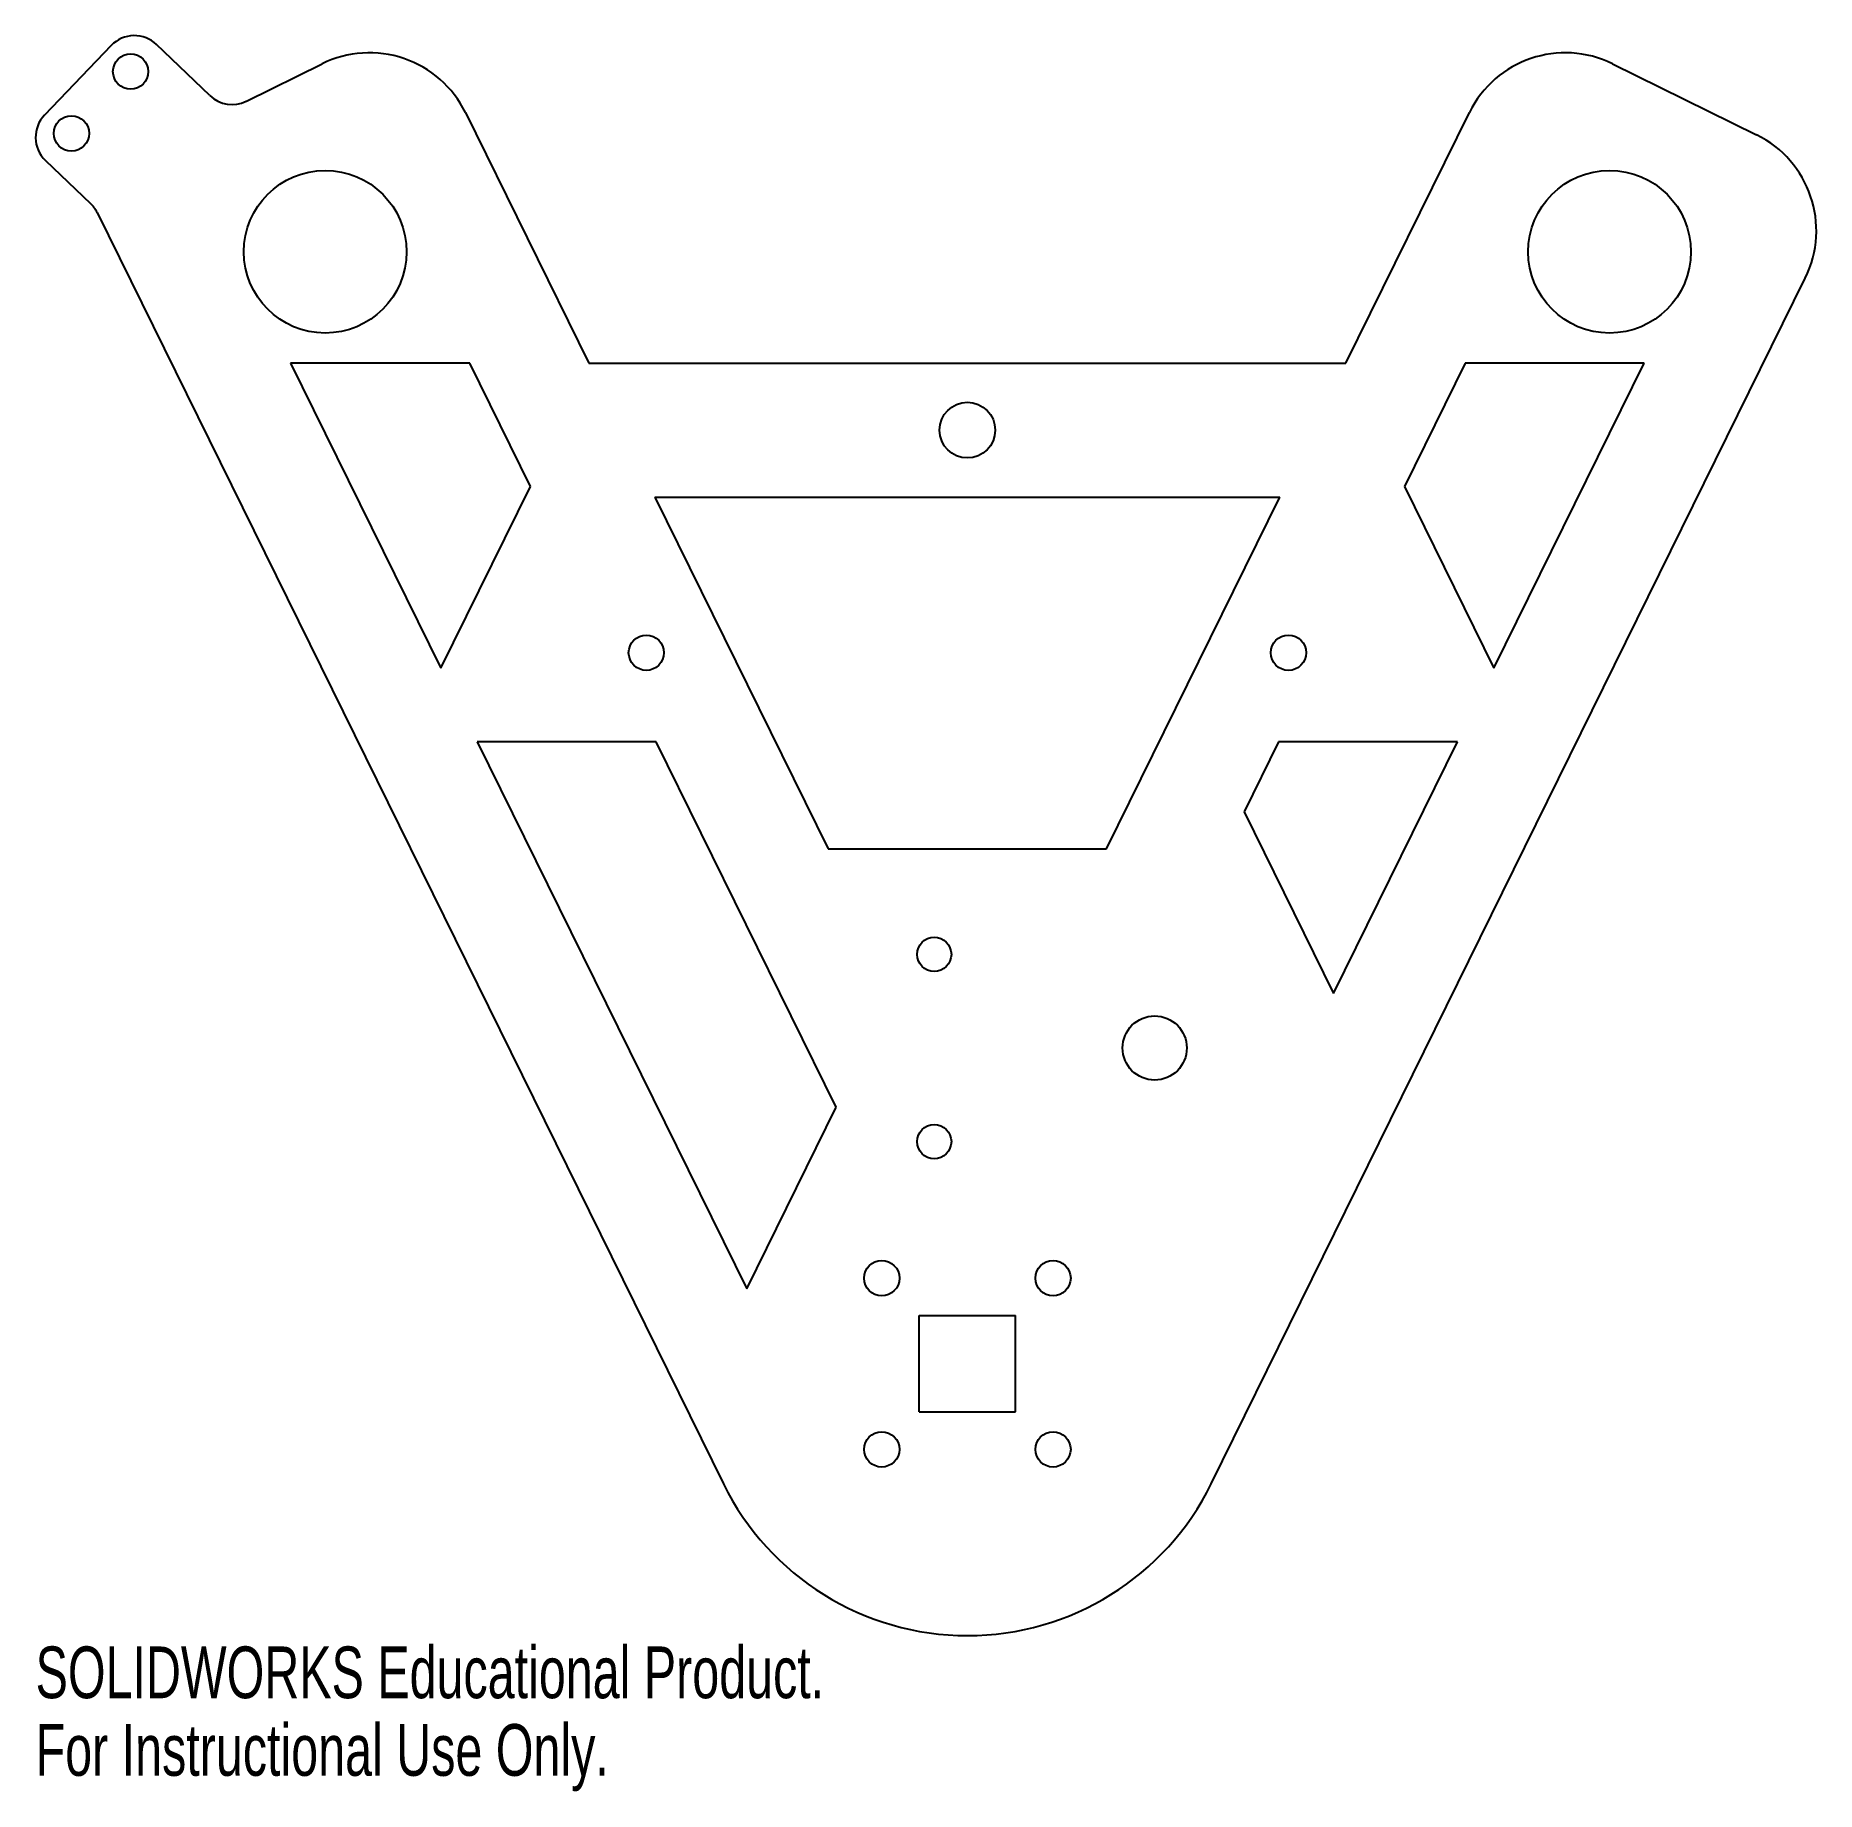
# Model space of a CAD drawing. Header units: millimetres. Extents: x -87 to 79, y -40 to 124.
import ezdxf

# ---------------------------------------------------------------- set-up
doc = ezdxf.new("R2010")
doc.units = ezdxf.units.MM
doc.styles.add('SLDTEXTSTYLE0', font='TXT', dxfattribs={"width": 0.7})

msp = doc.modelspace()

# ---------------------------------------------------------------- linework, layer by layer
at = {"color": 7, "linetype": 'Continuous', "lineweight": 25}
for p, q in [((-80, 123.19), (-86.22, 116.7)), ((-70.77, 118.51), (-75.76, 123.29)), ((-67.37, 117.99), (-60.29, 121.48)), ((60.29, 121.48), (73.74, 114.85)), ((-46.9, 116.93), (-35.36, 93.5)), ((35.36, 93.5), (46.9, 116.93)), ((-86.13, 112.45), (-81.93, 108.42)), ((-81.31, 107.58), (-22.79, -11.22)), ((22.79, -11.22), (78.29, 101.46)), ((-46.5, 93.5), (-63.23, 93.5)), ((-63.23, 93.5), (-49.19, 65)), ((-40.83, 81.97), (-46.5, 93.5)), ((-35.36, 93.5), (35.36, 93.5)), ((46.5, 93.5), (40.83, 81.97)), ((63.23, 93.5), (46.5, 93.5)), ((49.19, 65), (63.23, 93.5)), ((-49.19, 65), (-40.83, 81.97)), ((40.83, 81.97), (49.19, 65)), ((-29.2, 81), (-13, 48.11)), ((-29.2, 81), (29.2, 81)), ((13, 48.11), (29.2, 81)), ((-45.79, 58.11), (-20.62, 7)), ((-29.07, 58.11), (-45.79, 58.11)), ((-12.25, 23.97), (-29.07, 58.11)), ((29.07, 58.11), (25.86, 51.59)), ((45.79, 58.11), (29.07, 58.11)), ((34.22, 34.61), (45.79, 58.11)), ((25.86, 51.59), (34.22, 34.61)), ((-13, 48.11), (13, 48.11)), ((-20.62, 7), (-12.25, 23.97)), ((-4.5, -4.5), (-4.5, 4.5)), ((-4.5, 4.5), (4.5, 4.5)), ((4.5, -4.5), (4.5, 4.5)), ((-4.5, -4.5), (4.5, -4.5))]:
    msp.add_line(p, q, dxfattribs=at)
for centre, radius in [((-78.18, 120.76), 1.65), ((-83.71, 114.98), 1.65), ((-60, 103.92), 7.6), ((60, 103.92), 7.6), ((0, 87.25), 2.6), ((-30, 66.45), 1.65), ((30, 66.45), 1.65), ((-3.1, 38.26), 1.6), ((17.5, 29.51), 3), ((-3.1, 20.76), 1.6), ((-8, 8), 1.65), ((8, 8), 1.65), ((-8, -8), 1.65), ((8, -8), 1.65)]:
    msp.add_circle(centre, radius, dxfattribs=at)
for centre, radius, start, end in [((-77.83, 121.12), 3, 46.2253, 136.2253), ((-55.87, 112.51), 10, 26.2253, 116.2253), ((55.87, 112.51), 10, 63.7747, 153.7747), ((-68.7, 120.68), 3, 226.2253, 296.2253), ((-84.06, 114.62), 3, 136.2253, 226.2253), ((69.32, 105.88), 10, 333.7747, 63.7747), ((-84, 106.26), 3, 26.2253, 46.2253), ((0, 0), 25.4, 206.2253, 333.7747)]:
    msp.add_arc(centre, radius, start, end, dxfattribs=at)

# ---------------------------------------------------------------- texts
at = {"color": 7, "linetype": 'Continuous', "char_height": 4.8336, "attachment_point": 1, "style": 'SLDTEXTSTYLE0'}
for s, insert in [('SOLIDWORKS Educational Product.', (-87.06, -26.42)), ('For Instructional Use Only.', (-87.06, -33.67))]:
    msp.add_mtext(s, dxfattribs=dict(at, insert=insert))

doc.saveas('drawing.dxf')
